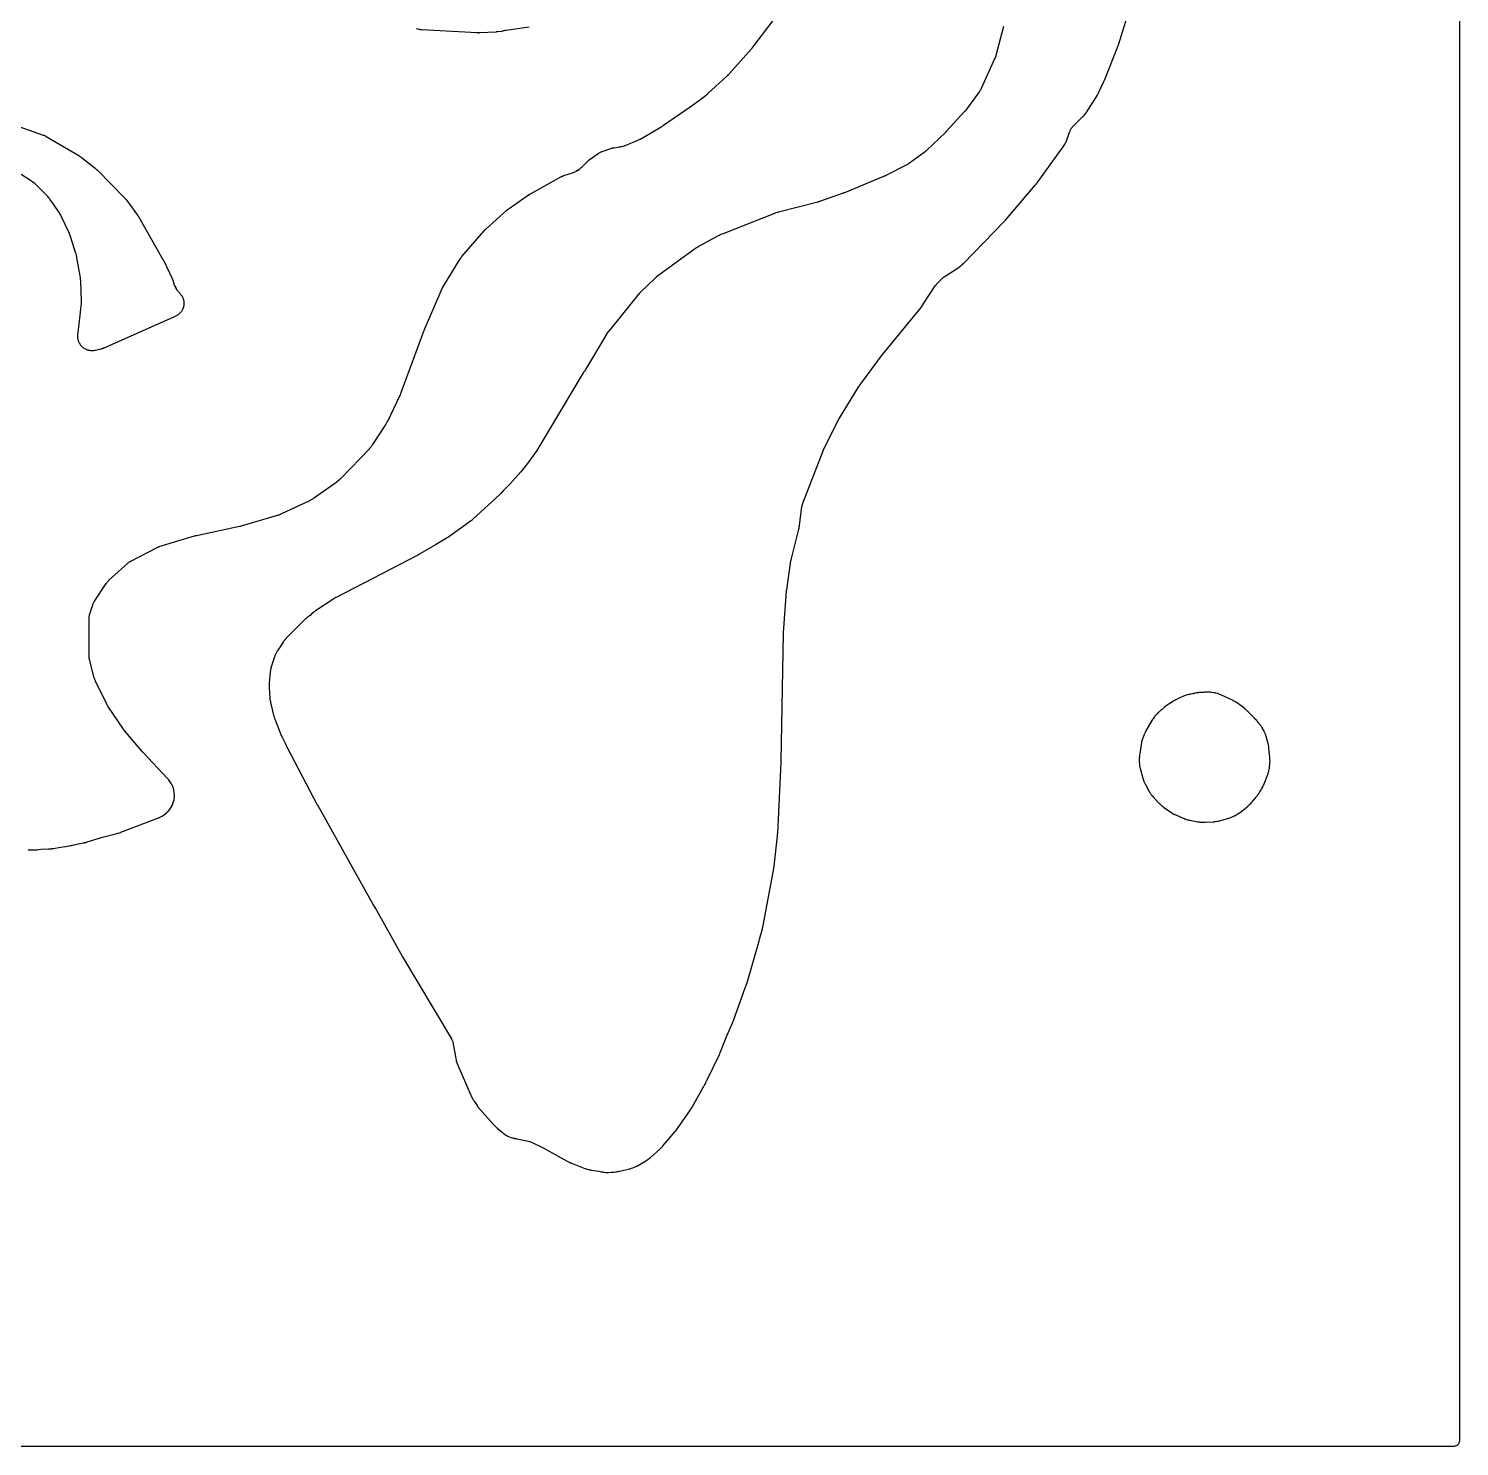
# Model space of a CAD drawing. Header units: millimetres. Extents: x 0 to 300, y 0 to 300.
# Drawn here: x 150 to 300.1, y -0.1 to 148.6 of the extents above; entities that cross this region are included whole.
import ezdxf

# ---------------------------------------------------------------- set-up
doc = ezdxf.new("R2010")
doc.units = ezdxf.units.MM
doc.layers.add('CUT', color=7, linetype='CONTINUOUS')

msp = doc.modelspace()

# ---------------------------------------------------------------- linework, layer by layer
at = {"layer": 'CUT'}
for points in [[(300.0625, 297.442), (300.0625, 1.467), (300.0625, 1.4375), (300.0625, 0.5522), (300.0589, 0.4788), (300.0503, 0.4206), (300.036, 0.3635), (300.0162, 0.3082), (299.991, 0.255), (299.9608, 0.2046), (299.9257, 0.1573), (299.8863, 0.1137), (299.8427, 0.0743), (299.7954, 0.0392), (299.745, 0.009), (299.6918, -0.0162), (299.6365, -0.036), (299.5794, -0.0503), (299.5212, -0.0589), (299.4478, -0.0625), (298.5625, -0.0625), (1.4375, -0.0625)], [(252.2465, 148.79), (251.4576, 145.7616), (251.4551, 145.7522), (251.4512, 145.7377), (251.4443, 145.7138), (251.4347, 145.6819), (251.4256, 145.6537), (251.4181, 145.6314), (251.4137, 145.6187), (251.4121, 145.614), (251.4019, 145.5868), (251.3783, 145.5265), (251.3634, 145.4907), (251.358, 145.4787), (251.3541, 145.4699), (249.905, 142.2873), (249.9003, 142.2771), (249.8939, 142.2634), (249.8738, 142.2233), (249.8386, 142.1574), (249.8225, 142.1285), (249.8054, 142.1002), (249.7654, 142.0371), (249.7405, 141.9998), (249.7318, 141.9874), (249.7253, 141.9783), (248.3825, 140.123), (248.3745, 140.1121), (248.3556, 140.0868), (248.3474, 140.076), (248.3374, 140.0629), (248.329, 140.0523), (248.3094, 140.0276), (248.3009, 140.0171), (248.2911, 140.0051), (248.2824, 139.9947), (248.262, 139.9706), (248.2532, 139.9603), (248.2424, 139.9479), (248.2334, 139.9377), (248.2124, 139.9143), (248.2033, 139.9043), (246.249, 137.7925), (246.2453, 137.7886), (246.2367, 137.7794), (246.233, 137.7755), (246.2242, 137.7661), (246.2196, 137.7613), (246.2089, 137.7502), (246.2043, 137.7454), (246.1989, 137.74), (246.1943, 137.7352), (246.1833, 137.7242), (246.1792, 137.7201), (246.1703, 137.7113), (246.1575, 137.6988), (246.1519, 137.6933), (244.1577, 135.7781), (244.1465, 135.7676), (244.1203, 135.7432), (244.109, 135.7329), (244.0952, 135.7205), (244.0838, 135.7105), (244.0569, 135.6871), (244.0452, 135.6772), (244.0318, 135.666), (244.02, 135.6563), (243.9923, 135.6339), (243.9804, 135.6244), (243.9657, 135.6129), (243.9536, 135.6036), (243.9251, 135.5821), (243.9128, 135.573), (242.3776, 134.4552), (242.3717, 134.451), (242.3581, 134.4412), (242.3556, 134.4394), (242.3288, 134.4211), (242.2744, 134.3853), (242.2556, 134.3733), (242.2288, 134.3576), (242.1571, 134.3174), (242.126, 134.3007), (239.8346, 133.1297), (239.8263, 133.1256), (239.8069, 133.1159), (239.7986, 133.1118), (239.7887, 133.107), (239.7804, 133.103), (239.7611, 133.0939), (239.7528, 133.09), (239.7432, 133.0856), (239.7348, 133.0818), (239.7153, 133.073), (239.7068, 133.0693), (239.6966, 133.0648), (239.6881, 133.0612), (239.6684, 133.0528), (239.6599, 133.0493), (235.5652, 131.3632), (235.5607, 131.3614), (235.5502, 131.3571), (235.5456, 131.3553), (235.5348, 131.3509), (235.5292, 131.3487), (235.5162, 131.3437), (235.5106, 131.3415), (235.5041, 131.339), (235.4985, 131.3369), (235.4854, 131.3319), (235.4805, 131.3301), (235.4698, 131.3262), (235.4546, 131.3207), (235.4479, 131.3184), (232.9603, 130.4458), (232.9511, 130.4427), (232.9296, 130.4354), (232.9203, 130.4323), (232.9092, 130.4287), (232.8999, 130.4257), (232.8784, 130.4189), (232.8691, 130.4161), (232.8584, 130.4128), (232.8491, 130.41), (232.8274, 130.4037), (232.8181, 130.4011), (232.8066, 130.3979), (232.7973, 130.3953), (232.7754, 130.3894), (232.766, 130.387), (228.6621, 129.3345), (228.6442, 129.3296), (228.5283, 129.296), (228.5105, 129.2906), (228.3664, 129.2439), (228.3488, 129.238), (228.2352, 129.1973), (228.2178, 129.1907), (222.7343, 127.0331), (222.7169, 127.0259), (222.6047, 126.9777), (222.5876, 126.97), (222.4488, 126.905), (222.4319, 126.8968), (222.3229, 126.8416), (222.3063, 126.8329), (220.3337, 125.7548), (220.3173, 125.7455), (220.2118, 125.6835), (220.1958, 125.6737), (220.0659, 125.5918), (220.0501, 125.5815), (219.9488, 125.513), (219.9333, 125.5022), (216.1027, 122.7344), (216.0862, 122.7221), (215.9807, 122.6402), (215.9647, 122.6273), (215.8359, 122.5201), (215.8203, 122.5066), (215.7206, 122.4177), (215.7055, 122.4038), (214.1788, 120.9446), (214.1651, 120.9311), (214.0773, 120.8417), (214.0641, 120.8277), (213.9576, 120.712), (213.9448, 120.6977), (213.863, 120.6028), (213.8506, 120.588), (210.841, 116.8625), (210.8275, 116.8452), (210.7419, 116.7309), (210.729, 116.7131), (210.627, 116.5659), (210.6148, 116.5476), (210.5378, 116.4274), (210.5263, 116.4087), (208.4197, 112.8379), (208.3998, 112.8136), (208.2893, 112.6642), (208.2727, 112.6405), (208.2413, 112.5934), (208.2334, 112.5812), (208.183, 112.5016), (208.1754, 112.4892), (203.2917, 104.3391), (202.3158, 102.9814), (202.3083, 102.9721), (202.279, 102.9354), (202.1811, 102.813), (201.6226, 102.1148), (200.4886, 100.8236), (200.338, 100.6694), (199.8144, 100.1329), (199.7834, 100.1013), (199.5132, 99.8244), (199.4435, 99.753), (196.5667, 97.1016), (196.5566, 97.0925), (196.5329, 97.0713), (196.5227, 97.0623), (196.5101, 97.0514), (196.4998, 97.0425), (196.4755, 97.0221), (196.465, 97.0134), (196.4528, 97.0035), (196.4422, 96.995), (196.4173, 96.9752), (196.4065, 96.9669), (196.3933, 96.9568), (196.3824, 96.9486), (196.3569, 96.9296), (196.3459, 96.9216), (196.0555, 96.7127), (194.0693, 95.2915), (194.0614, 95.286), (194.0429, 95.273), (194.0349, 95.2675), (194.0252, 95.2609), (194.0172, 95.2554), (193.9984, 95.2429), (193.9903, 95.2376), (193.981, 95.2315), (193.9729, 95.2262), (193.9538, 95.2141), (193.9456, 95.209), (193.9356, 95.2027), (193.9274, 95.1977), (193.9081, 95.1859), (193.8998, 95.181), (192.6704, 94.4523), (190.8729, 93.4025), (190.8689, 93.4002), (190.8595, 93.3948), (190.8554, 93.3924), (190.8457, 93.3869), (190.8407, 93.3841), (190.8291, 93.3776), (190.8241, 93.3748), (190.8183, 93.3716), (190.8132, 93.3688), (190.8015, 93.3624), (190.7971, 93.36), (190.7875, 93.3549), (190.7738, 93.3477), (190.7678, 93.3445), (182.3363, 88.9809), (182.3224, 88.9735), (182.2333, 88.9244), (182.2197, 88.9166), (182.1094, 88.852), (182.096, 88.8439), (182.0095, 88.7902), (181.9963, 88.7818), (180.0735, 87.5164), (180.0623, 87.5089), (179.9901, 87.459), (179.9791, 87.4512), (179.9364, 87.4203), (179.9149, 87.404), (179.7776, 87.2948), (179.7569, 87.2775), (179.7172, 87.2429), (179.7071, 87.2339), (179.6423, 87.1748), (179.6324, 87.1656), (179.5198, 87.0581), (179.4339, 86.9985), (179.4233, 86.991), (179.3554, 86.9417), (179.345, 86.934), (179.3048, 86.9035), (179.2846, 86.8874), (179.1554, 86.7803), (179.1359, 86.7634), (179.0985, 86.7295), (179.089, 86.7207), (179.028, 86.6631), (179.0187, 86.6541), (177.1484, 84.8089), (177.1375, 84.7979), (177.068, 84.7257), (177.0575, 84.7145), (177.0168, 84.6701), (176.9966, 84.6468), (176.8692, 84.4922), (176.8502, 84.4679), (176.8143, 84.4195), (176.8053, 84.407), (176.7939, 84.3908), (176.7791, 84.3708), (176.7691, 84.3569), (176.7056, 84.266), (176.696, 84.2519), (176.4468, 83.8725), (176.1308, 83.397), (176.1239, 83.3864), (176.0797, 83.3167), (176.0731, 83.3059), (176.0474, 83.2635), (176.0347, 83.2415), (175.9564, 83.0989), (175.9447, 83.0752), (175.9373, 83.0615), (175.9151, 83.0163), (175.8503, 82.8684), (175.8406, 82.8451), (175.8228, 82.7993), (175.8183, 82.7875), (175.7902, 82.7106), (175.786, 82.6987), (175.4996, 81.8608), (175.4941, 81.8436), (175.4595, 81.7316), (175.4544, 81.7142), (175.4357, 81.6464), (175.4272, 81.6114), (175.3785, 81.3821), (175.3721, 81.3466), (175.3617, 81.2771), (175.3593, 81.2592), (175.3454, 81.1428), (175.3435, 81.1248), (175.343, 81.1195), (175.2411, 79.9743), (175.2403, 79.9636), (175.235, 79.889), (175.2343, 79.8779), (175.2317, 79.8289), (175.2309, 79.8053), (175.229, 79.6579), (175.2292, 79.6352), (175.2302, 79.5957), (175.2305, 79.585), (175.2337, 79.5111), (175.2343, 79.4991), (175.3063, 78.3545), (175.3064, 78.3532), (175.3074, 78.3394), (175.3151, 78.2502), (175.3165, 78.2365), (175.3223, 78.183), (175.3259, 78.1556), (175.3536, 77.9787), (175.3584, 77.9515), (175.3692, 77.8987), (175.3721, 77.8853), (175.392, 77.7979), (175.3952, 77.7845), (175.695, 76.5944), (175.6978, 76.5836), (175.7182, 76.5086), (175.7213, 76.4974), (175.7356, 76.4485), (175.743, 76.4251), (175.7449, 76.4196), (175.7449, 76.4192), (175.7506, 76.4008), (175.7989, 76.251), (175.8051, 76.2327), (175.8474, 76.1147), (175.8542, 76.0966), (176.4563, 74.5724), (176.4623, 74.5579), (176.5021, 74.4643), (176.5084, 74.45), (176.5615, 74.3338), (176.5681, 74.3196), (176.6128, 74.2282), (176.6199, 74.2143), (176.9016, 73.6738), (177.0108, 73.4186), (177.0157, 73.4074), (177.0482, 73.3355), (177.0534, 73.3245), (177.096, 73.235), (177.1014, 73.2241), (177.1368, 73.1536), (177.1423, 73.1428), (180.2711, 67.2103), (180.2728, 67.2071), (180.2848, 67.1847), (180.2867, 67.1812), (180.3018, 67.1534), (180.3037, 67.1501), (180.3157, 67.1282), (180.3177, 67.1246), (180.3181, 67.1239), (180.3187, 67.1228), (180.321, 67.1187), (186.1058, 56.7811), (186.1071, 56.7789), (186.116, 56.763), (186.1174, 56.7606), (186.1286, 56.7409), (186.13, 56.7385), (186.139, 56.723), (186.1404, 56.7205), (186.47, 56.1564), (189.1739, 51.3358), (189.1757, 51.3325), (189.1888, 51.3095), (189.1909, 51.306), (189.2074, 51.2774), (189.2094, 51.274), (189.2226, 51.2515), (189.2248, 51.2478), (194.3405, 42.6774), (194.3609, 42.6412), (194.3969, 42.5741), (194.4327, 42.4991), (194.4543, 42.4481), (194.483, 42.3702), (194.4997, 42.3174), (194.5212, 42.2371), (194.5374, 42.1627), (194.5453, 42.1219), (194.803, 40.6079), (194.8063, 40.5901), (194.8294, 40.4754), (194.8333, 40.4578), (194.8492, 40.3894), (194.8584, 40.3546), (194.925, 40.1304), (194.9363, 40.0962), (194.9602, 40.0302), (194.9667, 40.0133), (195.0099, 39.9046), (195.0168, 39.8879), (196.3685, 36.7675), (196.3737, 36.7557), (196.4084, 36.68), (196.4139, 36.6685), (196.4358, 36.6234), (196.4474, 36.6006), (196.5264, 36.454), (196.5391, 36.4317), (196.5647, 36.3886), (196.5713, 36.3777), (196.6155, 36.3071), (196.6224, 36.2963), (196.6697, 36.224), (196.6722, 36.2196), (196.7028, 36.1705), (196.7349, 36.1244), (197.0411, 35.6567), (197.0468, 35.648), (197.0878, 35.5878), (197.0939, 35.5789), (197.1215, 35.5399), (197.1351, 35.5214), (197.2223, 35.4075), (197.2361, 35.3902), (197.2605, 35.3606), (197.2672, 35.3526), (197.314, 35.2979), (197.3217, 35.2891), (198.7415, 33.6935), (198.7562, 33.6776), (198.8534, 33.576), (198.8687, 33.5606), (198.9951, 33.4377), (199.0109, 33.4229), (199.1152, 33.3285), (199.1315, 33.3143), (199.71, 32.8278), (199.7219, 32.818), (199.8005, 32.7553), (199.8128, 32.7458), (199.8609, 32.7093), (199.8861, 32.6913), (200.0501, 32.58), (200.103, 32.548), (200.2753, 32.4554), (200.3312, 32.429), (200.5121, 32.3547), (200.5704, 32.3342), (200.7606, 32.2781), (200.7905, 32.2701), (200.8492, 32.2561), (200.8643, 32.2526), (200.9626, 32.2318), (200.9778, 32.2287), (201.0945, 32.2071), (201.1175, 32.2024), (201.1741, 32.1908), (201.4164, 32.1411), (202.5572, 31.9072), (202.5787, 31.8992), (202.6243, 31.8802), (202.6617, 31.8636), (202.6738, 31.8579), (202.6828, 31.8536), (203.9638, 31.2318), (206.4722, 29.8445), (206.4902, 29.8349), (206.6082, 29.7748), (206.6266, 29.7658), (206.7771, 29.6955), (206.7957, 29.6872), (206.9175, 29.6352), (206.9364, 29.6275), (208.3542, 29.0788), (208.3703, 29.0728), (208.4753, 29.0355), (208.4916, 29.03), (208.5553, 29.0095), (208.5882, 28.9999), (208.8038, 28.9437), (208.8372, 28.936), (208.9029, 28.9229), (208.9197, 28.9197), (209.0296, 28.901), (209.0466, 28.8983), (209.7959, 28.7923), (210.0576, 28.7339), (210.0755, 28.7302), (210.1923, 28.7079), (210.2103, 28.7047), (210.2808, 28.6935), (210.3171, 28.6888), (210.5536, 28.6657), (210.5901, 28.6632), (210.6614, 28.6606), (210.6797, 28.6602), (210.7986, 28.6595), (210.8169, 28.6597), (211.1513, 28.6679), (211.1665, 28.6684), (211.2653, 28.6734), (211.2805, 28.6743), (211.3397, 28.6788), (211.37, 28.6818), (211.5661, 28.7067), (211.5962, 28.7113), (211.6547, 28.7217), (211.6697, 28.7246), (211.7666, 28.7444), (211.7814, 28.7477), (211.7821, 28.7478), (211.8322, 28.7575), (211.8479, 28.7608), (211.95, 28.7833), (211.9656, 28.787), (212.1461, 28.8321), (213.0164, 29.0335), (213.0302, 29.0369), (213.1193, 29.0597), (213.133, 29.0634), (213.1862, 29.0784), (213.2133, 29.0867), (213.3855, 29.1441), (213.4383, 29.1646), (213.6043, 29.2379), (213.6299, 29.25), (213.6543, 29.2622), (213.6834, 29.2752), (213.7073, 29.2865), (213.7533, 29.3095), (213.765, 29.3156), (213.8407, 29.3556), (213.8523, 29.3618), (214.6213, 29.79), (214.6355, 29.7982), (214.7271, 29.8526), (214.7411, 29.8611), (214.7952, 29.8952), (214.8224, 29.9135), (214.996, 30.0367), (215.0222, 30.0564), (215.0723, 30.0962), (215.085, 30.1066), (215.1665, 30.1752), (215.1789, 30.1859), (216.1954, 31.0895), (216.2109, 31.1037), (216.2192, 31.1117), (216.2656, 31.1538), (216.2736, 31.1612), (216.3085, 31.194), (216.325, 31.2101), (216.4259, 31.3127), (216.4412, 31.3288), (216.4672, 31.3572), (216.4742, 31.365), (216.522, 31.4191), (216.5296, 31.428), (216.5314, 31.43), (216.5502, 31.4507), (216.5641, 31.4665), (217.8286, 32.9547), (217.8384, 32.9665), (217.9011, 33.0443), (217.9106, 33.0564), (217.9869, 33.1561), (217.996, 33.1684), (218.0547, 33.2493), (218.0636, 33.2619), (219.4028, 35.2119), (219.4103, 35.2231), (219.4583, 35.2965), (219.4655, 35.3078), (219.5236, 35.4012), (219.5306, 35.4127), (219.5753, 35.4881), (219.582, 35.4998), (220.8267, 37.7152), (220.8624, 37.7723), (220.8731, 37.7901), (220.9407, 37.9071), (220.9508, 37.9253), (221.0305, 38.0748), (221.0399, 38.0934), (221.0993, 38.2147), (221.1081, 38.2336), (221.1685, 38.3689), (222.4464, 41.0186), (222.4516, 41.0295), (222.4844, 41.1012), (222.4893, 41.1123), (222.5287, 41.2031), (222.5334, 41.2143), (222.5633, 41.2872), (222.5678, 41.2985), (223.148, 42.801), (223.8339, 44.3368), (223.8381, 44.3464), (223.8666, 44.4135), (223.8709, 44.4238), (223.9049, 44.5081), (223.909, 44.5183), (223.9346, 44.5854), (223.9387, 44.5965), (225.2017, 48.1013), (225.2048, 48.1102), (225.2259, 48.1718), (225.229, 48.1813), (225.2541, 48.2585), (225.257, 48.2679), (225.2702, 48.3107), (225.2799, 48.3395), (225.2838, 48.3512), (225.308, 48.4277), (225.3116, 48.4395), (226.5973, 52.8081), (226.6015, 52.8232), (226.6277, 52.9215), (226.6315, 52.9367), (226.6611, 53.0608), (226.6646, 53.0761), (226.6856, 53.1756), (226.6886, 53.1909), (226.7189, 53.3557), (226.9579, 54.1884), (226.9618, 54.2025), (226.9857, 54.2942), (226.9892, 54.3083), (227.0165, 54.4242), (227.0196, 54.4384), (227.0391, 54.5312), (227.0419, 54.5455), (228.1437, 60.5219), (228.1454, 60.5315), (228.1566, 60.5982), (228.1582, 60.6085), (228.1707, 60.6919), (228.1721, 60.702), (228.1809, 60.7681), (228.1822, 60.7789), (228.5429, 63.9438), (228.5439, 63.9527), (228.55, 64.0142), (228.5508, 64.0237), (228.5572, 64.1004), (228.5579, 64.1098), (228.562, 64.1705), (228.5626, 64.1805), (228.9401, 71.6464), (228.9404, 71.6512), (228.9418, 71.6847), (228.942, 71.6898), (228.9434, 71.7316), (228.9435, 71.7366), (228.9444, 71.7696), (228.9445, 71.775), (229.1641, 85.1348), (229.1642, 85.1402), (229.1645, 85.1526), (229.1646, 85.158), (229.165, 85.1707), (229.1652, 85.1773), (229.1658, 85.1926), (229.166, 85.1992), (229.1663, 85.2068), (229.1666, 85.2133), (229.1674, 85.2287), (229.1677, 85.2344), (229.1685, 85.2468), (229.1696, 85.2645), (229.1702, 85.2723), (229.4932, 89.58), (229.4937, 89.5865), (229.495, 89.6015), (229.4955, 89.608), (229.4969, 89.6233), (229.4976, 89.6312), (229.4995, 89.6496), (229.5003, 89.6575), (229.5012, 89.6666), (229.5021, 89.6745), (229.5043, 89.693), (229.5052, 89.7009), (229.5057, 89.7049), (229.5069, 89.7142), (229.5099, 89.7359), (229.5112, 89.7452), (229.9538, 92.7679), (229.9556, 92.7793), (229.9598, 92.8057), (229.9617, 92.817), (229.964, 92.8306), (229.966, 92.8418), (229.9709, 92.8679), (229.973, 92.8791), (229.9756, 92.8919), (229.9779, 92.9031), (229.9834, 92.9291), (229.9858, 92.9403), (229.9889, 92.9539), (229.9915, 92.965), (229.9976, 92.9909), (230.0003, 93.0019), (230.7758, 96.0791), (230.7798, 96.0961), (230.8043, 96.2068), (230.8078, 96.2239), (230.8345, 96.3638), (230.8376, 96.381), (230.8556, 96.4929), (230.8581, 96.5102), (231.1092, 98.4238), (231.1111, 98.437), (231.1137, 98.4549), (231.123, 98.5076), (231.1411, 98.5949), (231.15, 98.6333), (231.1606, 98.6712), (231.1864, 98.7566), (231.2035, 98.8073), (231.2097, 98.8243), (231.2144, 98.8368), (233.3242, 104.3036), (233.3281, 104.3135), (233.3374, 104.3367), (233.3414, 104.3466), (233.3464, 104.3586), (233.3505, 104.3685), (233.3603, 104.3914), (233.3646, 104.4012), (233.3695, 104.4124), (233.3739, 104.4222), (233.3842, 104.4448), (233.3887, 104.4545), (233.3943, 104.4663), (233.3989, 104.476), (233.4097, 104.4984), (233.4145, 104.508), (234.936, 107.5541), (234.9407, 107.5634), (234.9518, 107.585), (234.9566, 107.5942), (234.9625, 107.6055), (234.9675, 107.6146), (234.9791, 107.636), (234.9841, 107.6451), (234.9899, 107.6555), (234.9951, 107.6646), (235.0071, 107.6856), (235.0124, 107.6946), (235.0188, 107.7056), (235.0242, 107.7145), (235.0367, 107.7353), (235.0422, 107.7442), (237.0879, 111.0384), (237.0927, 111.0461), (237.104, 111.0638), (237.1089, 111.0714), (237.1149, 111.0806), (237.1198, 111.0882), (237.1314, 111.1057), (237.1365, 111.1132), (237.1423, 111.1218), (237.1474, 111.1292), (237.1594, 111.1465), (237.1645, 111.1539), (237.1709, 111.1629), (237.1761, 111.1702), (237.1885, 111.1873), (237.1938, 111.1945), (239.6769, 114.5587), (239.6797, 114.5624), (239.6861, 114.5711), (239.6889, 114.5748), (239.6955, 114.5836), (239.699, 114.5881), (239.707, 114.5986), (239.7105, 114.6031), (239.7145, 114.6083), (239.718, 114.6128), (239.7262, 114.6233), (239.7292, 114.6272), (239.7359, 114.6355), (239.7455, 114.6475), (239.7498, 114.6527), (243.5981, 119.3504), (243.6081, 119.3629), (243.6718, 119.4451), (243.6814, 119.4578), (243.7587, 119.5631), (243.768, 119.5761), (243.8272, 119.6616), (243.8362, 119.6749), (245.0976, 121.6016), (245.1041, 121.6113), (245.1129, 121.6244), (245.14, 121.6625), (245.1869, 121.7249), (245.2081, 121.7521), (245.2304, 121.7784), (245.282, 121.8369), (245.3139, 121.8711), (245.3249, 121.8824), (245.3331, 121.8907), (245.8194, 122.3749), (245.828, 122.3833), (245.8397, 122.3947), (245.8752, 122.4273), (245.9358, 122.48), (245.9631, 122.5028), (245.9912, 122.5245), (246.0559, 122.5722), (246.0954, 122.5998), (246.109, 122.6088), (246.1191, 122.6153), (247.4774, 123.4839), (247.4919, 123.4935), (247.5851, 123.5569), (247.5993, 123.5669), (247.654, 123.6066), (247.6815, 123.6277), (247.856, 123.7702), (247.8823, 123.7929), (247.9321, 123.8386), (247.9447, 123.8505), (248.0255, 123.9291), (248.0378, 123.9413), (252.2988, 128.3305), (252.3049, 128.3369), (252.347, 128.3816), (252.3534, 128.3885), (252.4051, 128.445), (252.4113, 128.4519), (252.4514, 128.4972), (252.4579, 128.5047), (255.5775, 132.1482), (255.5854, 132.1576), (255.6357, 132.2189), (255.6434, 132.2284), (255.7051, 132.3067), (255.7125, 132.3164), (255.7604, 132.3797), (255.7676, 132.3895), (258.5107, 136.1782), (258.5187, 136.1896), (258.5703, 136.2645), (258.5781, 136.2761), (258.6081, 136.3218), (258.6229, 136.3456), (258.714, 136.5), (258.7402, 136.5494), (258.8166, 136.7116), (258.8279, 136.7372), (258.8489, 136.7877), (258.8541, 136.8007), (258.887, 136.8854), (258.8919, 136.8985), (259.2148, 137.7918), (259.2294, 137.8295), (259.2576, 137.8979), (259.2918, 137.9711), (259.3167, 138.0188), (259.3573, 138.0886), (259.3864, 138.1339), (259.4331, 138.1998), (259.4661, 138.2422), (259.5185, 138.3037), (259.569, 138.3578), (259.5973, 138.3867), (260.5773, 139.3465), (260.5895, 139.3587), (260.6673, 139.4395), (260.6791, 139.4521), (260.7244, 139.5018), (260.7469, 139.528), (260.8879, 139.7022), (260.9088, 139.7296), (260.9481, 139.7842), (260.958, 139.7984), (261.0208, 139.8913), (261.0303, 139.9057), (261.9997, 141.4322), (262.0093, 141.448), (262.0706, 141.5513), (262.0798, 141.5674), (262.1526, 141.6994), (262.1613, 141.7157), (262.216, 141.8227), (262.2242, 141.8392), (262.7849, 143.0225), (262.7888, 143.0309), (262.8156, 143.0897), (262.8196, 143.0988), (262.8518, 143.1726), (262.8556, 143.1816), (262.88, 143.2404), (262.884, 143.2501), (264.2521, 146.7076), (264.2559, 146.7175), (264.2817, 146.7863), (264.2856, 146.797), (264.3162, 146.8833), (264.3198, 146.8939), (264.3427, 146.9626), (264.3463, 146.9739), (265.5065, 150.6988)], [(149.9641, 62.475), (150.5495, 62.471), (150.5694, 62.4712), (150.6988, 62.4747), (150.7187, 62.4755), (150.8808, 62.4852), (150.9007, 62.4867), (151.0296, 62.4987), (151.0494, 62.5009), (151.2965, 62.5322), (152.0778, 62.5658), (152.0987, 62.5671), (152.2341, 62.5777), (152.2549, 62.5796), (152.4242, 62.5988), (152.4449, 62.6015), (152.5792, 62.6215), (152.5998, 62.6249), (153.3575, 62.7646), (153.8811, 62.821), (153.903, 62.8238), (154.0449, 62.8444), (154.0667, 62.848), (154.2436, 62.8804), (154.2653, 62.8848), (154.4053, 62.9158), (154.4267, 62.9209), (154.5124, 62.9432), (154.5713, 62.9528), (154.5924, 62.9566), (154.7635, 62.9909), (154.7844, 62.9955), (154.9198, 63.0276), (154.9405, 63.0329), (155.1977, 63.1038), (155.7282, 63.2016), (155.7443, 63.2048), (155.8488, 63.227), (155.8649, 63.2307), (155.9952, 63.2622), (156.0111, 63.2663), (156.1143, 63.2942), (156.1301, 63.2987), (157.7579, 63.7879), (159.2519, 64.1767), (159.2661, 64.1806), (159.3583, 64.207), (159.3724, 64.2112), (159.4274, 64.2285), (159.4553, 64.238), (159.6327, 64.3033), (159.687, 64.3264), (159.7862, 64.3745), (159.8341, 64.3902), (159.8477, 64.3949), (159.9361, 64.4262), (159.9497, 64.4312), (163.6321, 65.8386), (163.6458, 65.844), (163.7344, 65.8804), (163.748, 65.8862), (163.8006, 65.9093), (163.8273, 65.9218), (163.9962, 66.0062), (164.0476, 66.0351), (164.2052, 66.1343), (164.2535, 66.168), (164.4006, 66.2822), (164.4454, 66.3205), (164.5806, 66.4486), (164.6214, 66.4911), (164.7434, 66.6318), (164.7798, 66.6781), (164.8874, 66.8301), (164.9191, 66.8798), (165.0113, 67.0416), (165.038, 67.0941), (165.1139, 67.2642), (165.1353, 67.3191), (165.1941, 67.4958), (165.21, 67.5525), (165.2513, 67.7341), (165.2615, 67.7922), (165.2848, 67.9769), (165.2893, 68.0357), (165.2943, 68.2219), (165.293, 68.2807), (165.2798, 68.4665), (165.2727, 68.525), (165.2413, 68.7086), (165.2285, 68.7661), (165.1793, 68.9457), (165.1609, 69.0017), (165.0943, 69.1756), (165.0705, 69.2295), (164.9872, 69.3961), (164.9582, 69.4474), (164.859, 69.6049), (164.8251, 69.6532), (164.7093, 69.8023), (164.6906, 69.8251), (164.6532, 69.8688), (164.6434, 69.8798), (164.5793, 69.9509), (164.5693, 69.9617), (162.0005, 72.6712), (161.9966, 72.6753), (161.9876, 72.6849), (161.9838, 72.689), (161.9746, 72.699), (161.9699, 72.7041), (161.959, 72.7161), (161.9543, 72.7212), (161.949, 72.7272), (161.9443, 72.7324), (161.9336, 72.7446), (161.929, 72.7499), (161.9266, 72.7525), (161.9213, 72.7588), (161.9088, 72.7734), (161.9035, 72.7797), (160.0032, 75.0497), (159.9963, 75.058), (159.9804, 75.0775), (159.9736, 75.086), (159.9655, 75.0962), (159.9588, 75.1046), (159.9434, 75.1244), (159.9369, 75.1329), (159.9294, 75.1428), (159.9229, 75.1514), (159.908, 75.1716), (159.9016, 75.1803), (159.8939, 75.191), (159.8877, 75.1997), (159.8732, 75.2203), (159.8671, 75.2291), (158.3662, 77.4173), (158.3624, 77.4229), (158.3534, 77.4362), (158.3518, 77.4386), (158.335, 77.4647), (158.3022, 77.5175), (158.2912, 77.5357), (158.2768, 77.5616), (158.2399, 77.6309), (158.2247, 77.661), (157.0104, 80.1657), (157.0056, 80.1758), (156.9992, 80.1894), (156.9813, 80.2302), (156.9531, 80.2988), (156.9412, 80.3294), (156.9305, 80.3605), (156.9074, 80.4311), (156.8947, 80.4737), (156.8907, 80.4882), (156.8879, 80.499), (156.3903, 82.4204), (156.388, 82.4296), (156.3844, 82.444), (156.3789, 82.4678), (156.3719, 82.4998), (156.3661, 82.5284), (156.3654, 82.5324), (156.3575, 82.5829), (156.3487, 82.6521), (156.3428, 82.7181), (156.3403, 82.7648), (156.3391, 82.8036), (156.3389, 82.8162), (156.3389, 82.8258), (156.3424, 86.7253), (156.3425, 86.7371), (156.3427, 86.7529), (156.3446, 86.7999), (156.3482, 86.855), (156.3573, 86.9358), (156.3696, 87.0136), (156.3861, 87.0942), (156.4001, 87.1494), (156.413, 87.1954), (156.4176, 87.2102), (156.4212, 87.2214), (156.7229, 88.1502), (156.7261, 88.1599), (156.7311, 88.1748), (156.7398, 88.1994), (156.7519, 88.2322), (156.7632, 88.2611), (156.7649, 88.2652), (156.7871, 88.315), (156.8194, 88.382), (156.8525, 88.4443), (156.8776, 88.4873), (156.8993, 88.5226), (156.9066, 88.5339), (156.9121, 88.5424), (158.1451, 90.4032), (158.1528, 90.4146), (158.1633, 90.43), (158.1959, 90.4745), (158.2524, 90.5471), (158.2781, 90.5786), (158.3052, 90.6088), (158.3682, 90.6759), (158.4072, 90.7149), (158.4207, 90.7277), (158.4308, 90.7371), (160.3638, 92.5032), (160.3711, 92.5098), (160.3824, 92.5199), (160.4014, 92.5364), (160.4271, 92.5581), (160.4503, 92.5771), (160.4536, 92.5797), (160.4958, 92.611), (160.5546, 92.6521), (160.6118, 92.6889), (160.6532, 92.7134), (160.688, 92.733), (160.6994, 92.7391), (160.7081, 92.7436), (163.3983, 94.1406), (163.4074, 94.1453), (163.4216, 94.1524), (163.4452, 94.1639), (163.4771, 94.1789), (163.5056, 94.1916), (163.5284, 94.2014), (163.5415, 94.2069), (163.5464, 94.2089), (163.5751, 94.22), (163.6392, 94.2437), (163.6779, 94.257), (163.6911, 94.2612), (163.7009, 94.2642), (167.3923, 95.3932), (167.4021, 95.3961), (167.4248, 95.4028), (167.4346, 95.4056), (167.4465, 95.4089), (167.4563, 95.4116), (167.4792, 95.4178), (167.489, 95.4204), (167.5003, 95.4233), (167.5102, 95.4258), (167.5332, 95.4314), (167.5431, 95.4338), (167.5552, 95.4366), (167.5651, 95.4388), (167.5882, 95.444), (167.5981, 95.4461), (172.1242, 96.3943), (172.1359, 96.3969), (172.2124, 96.4145), (172.2241, 96.4174), (172.3196, 96.4414), (172.3313, 96.4445), (172.4069, 96.4652), (172.4185, 96.4685), (176.1172, 97.56), (176.1275, 97.5631), (176.1993, 97.5857), (176.2099, 97.5892), (176.2567, 97.6049), (176.2791, 97.6129), (176.4177, 97.6656), (176.4389, 97.6741), (176.4754, 97.6896), (176.4853, 97.6939), (176.5532, 97.7242), (176.5642, 97.7292), (179.414, 99.0691), (179.4258, 99.0748), (179.5024, 99.1129), (179.5141, 99.1188), (179.5596, 99.1427), (179.5826, 99.1555), (179.7302, 99.2414), (179.7527, 99.2552), (179.7959, 99.2829), (179.8069, 99.2901), (179.8778, 99.3379), (179.8886, 99.3454), (182.3203, 101.0627), (182.3318, 101.071), (182.4061, 101.1262), (182.4174, 101.1348), (182.4613, 101.169), (182.4833, 101.187), (182.6235, 101.3075), (182.6447, 101.3265), (182.6851, 101.3647), (182.6953, 101.3746), (182.761, 101.4397), (182.771, 101.4499), (185.7382, 104.5335), (185.7477, 104.5436), (185.8087, 104.6101), (185.818, 104.6204), (185.8538, 104.6612), (185.8716, 104.6825), (185.9841, 104.8235), (186.0009, 104.8456), (186.0327, 104.8895), (186.0408, 104.9008), (186.092, 104.9751), (186.0998, 104.9866), (187.4194, 106.9963), (187.43, 107.013), (187.4971, 107.1228), (187.5071, 107.1399), (187.5866, 107.2803), (187.5961, 107.2977), (187.6557, 107.4117), (187.6646, 107.4294), (188.9427, 110.0818), (188.9487, 110.0947), (188.9871, 110.1793), (188.9928, 110.1924), (189.0384, 110.2998), (189.0438, 110.313), (189.0781, 110.3994), (189.0832, 110.4127), (191.4602, 116.8498), (191.4655, 116.8641), (191.4711, 116.8788), (191.473, 116.8837), (191.4777, 116.8957), (191.4797, 116.9009), (191.482, 116.9068), (191.4841, 116.912), (191.4889, 116.924), (191.4907, 116.9284), (191.4947, 116.9381), (191.5004, 116.9518), (191.503, 116.9579), (193.2588, 121.0777), (193.2653, 121.0925), (193.2807, 121.127), (193.2874, 121.1417), (193.2958, 121.1595), (193.3028, 121.174), (193.3194, 121.2078), (193.3266, 121.2223), (193.3351, 121.2387), (193.3426, 121.253), (193.3604, 121.2863), (193.3682, 121.3004), (193.3778, 121.3176), (193.3859, 121.3316), (193.4049, 121.3642), (193.4131, 121.3781), (195.2773, 124.4424), (195.2822, 124.4504), (195.2899, 124.4627), (195.3028, 124.4829), (195.3205, 124.5097), (195.3366, 124.5333), (195.3497, 124.5518), (195.3572, 124.5623), (195.3601, 124.5662), (195.377, 124.5886), (195.4153, 124.6379), (195.4388, 124.6669), (195.447, 124.6766), (195.4531, 124.6837), (197.7757, 127.3707), (197.7851, 127.3815), (197.8074, 127.4064), (197.817, 127.417), (197.8289, 127.4299), (197.8387, 127.4404), (197.8617, 127.4646), (197.8717, 127.4749), (197.8832, 127.4866), (197.8933, 127.4968), (197.9172, 127.5203), (197.9274, 127.5302), (197.9401, 127.5423), (197.9505, 127.5521), (197.9751, 127.5748), (197.9857, 127.5845), (200.1695, 129.5411), (200.1803, 129.5507), (200.2057, 129.5727), (200.2167, 129.5821), (200.2302, 129.5934), (200.2413, 129.6026), (200.2674, 129.6238), (200.2787, 129.6329), (200.2917, 129.6431), (200.3031, 129.6519), (200.3299, 129.6723), (200.3414, 129.6809), (200.3556, 129.6914), (200.3673, 129.6998), (200.3947, 129.7193), (200.4066, 129.7276), (202.4424, 131.1275), (202.4512, 131.1334), (202.4718, 131.1473), (202.4807, 131.1531), (202.4916, 131.1602), (202.5005, 131.166), (202.5214, 131.1793), (202.5304, 131.185), (202.5408, 131.1914), (202.5499, 131.197), (202.5711, 131.2098), (202.5803, 131.2152), (202.5915, 131.2218), (202.6007, 131.2272), (202.6222, 131.2395), (202.6315, 131.2447), (205.8344, 133.0272), (205.8434, 133.0321), (205.8573, 133.0396), (205.8805, 133.0517), (205.9118, 133.0676), (205.9399, 133.0811), (205.9623, 133.0915), (205.9752, 133.0973), (205.98, 133.0994), (206.0082, 133.1114), (206.0714, 133.1368), (206.1096, 133.1512), (206.1226, 133.1558), (206.1323, 133.1591), (207.0289, 133.4625), (207.042, 133.4671), (207.1268, 133.498), (207.1398, 133.5029), (207.1903, 133.5227), (207.2159, 133.5334), (207.3785, 133.6058), (207.4281, 133.6307), (207.5812, 133.7166), (207.6283, 133.746), (207.7728, 133.8457), (207.8169, 133.8793), (207.9534, 133.9934), (207.9743, 134.0117), (208.0143, 134.0484), (208.0244, 134.0579), (208.0894, 134.1205), (208.0993, 134.1302), (208.573, 134.6074), (208.5797, 134.6141), (208.5901, 134.6244), (208.6076, 134.6412), (208.6313, 134.6634), (208.6527, 134.6827), (208.6699, 134.6978), (208.6798, 134.7064), (208.6835, 134.7095), (208.7054, 134.7275), (208.7546, 134.7669), (208.7847, 134.7898), (208.795, 134.7973), (208.8026, 134.8029), (209.7401, 135.4738), (209.7488, 135.48), (209.7625, 135.4895), (209.7853, 135.5049), (209.8162, 135.5251), (209.844, 135.5425), (209.8479, 135.5449), (209.8982, 135.573), (209.9679, 135.6092), (210.0355, 135.6407), (210.084, 135.661), (210.1247, 135.6768), (210.138, 135.6816), (210.1482, 135.6852), (211.0646, 136.0041), (211.0751, 136.0077), (211.0914, 136.0131), (211.1185, 136.0217), (211.1549, 136.0326), (211.1875, 136.0417), (211.2134, 136.0484), (211.2283, 136.0521), (211.2338, 136.0535), (211.2662, 136.0607), (211.3386, 136.0753), (211.3822, 136.083), (211.397, 136.0852), (211.408, 136.0868), (211.9443, 136.1613), (211.957, 136.1632), (212.0396, 136.1765), (212.0523, 136.1787), (212.1018, 136.1877), (212.127, 136.1929), (212.2879, 136.2295), (212.3375, 136.2431), (212.4947, 136.2934), (212.519, 136.3017), (212.5662, 136.3191), (212.5782, 136.3237), (212.6561, 136.3542), (212.668, 136.3591), (213.8191, 136.8395), (213.8375, 136.8476), (213.9559, 136.9017), (213.974, 136.9104), (214.1203, 136.9832), (214.1381, 136.9925), (214.2526, 137.0544), (214.2701, 137.0642), (216.3583, 138.2851), (216.3675, 138.2906), (216.4312, 138.3294), (216.441, 138.3354), (216.5195, 138.3853), (216.5289, 138.3915), (216.5902, 138.432), (216.6002, 138.4388), (219.3927, 140.3697), (219.396, 140.372), (219.4188, 140.388), (219.4223, 140.3905), (219.4505, 140.4106), (219.454, 140.4131), (219.4762, 140.4291), (219.4798, 140.4318), (220.9356, 141.5007), (220.9486, 141.5105), (221.0322, 141.5754), (221.0449, 141.5856), (221.1475, 141.6699), (221.16, 141.6804), (221.2399, 141.7497), (221.252, 141.7605), (223.2344, 143.5775), (223.2453, 143.5878), (223.316, 143.6559), (223.3267, 143.6665), (223.4131, 143.7541), (223.4236, 143.765), (223.4907, 143.8365), (223.5009, 143.8477), (225.7766, 146.3993), (225.7836, 146.4073), (225.8315, 146.463), (225.8388, 146.4716), (225.8973, 146.5422), (225.9043, 146.5508), (225.9495, 146.6075), (225.9568, 146.6168), (228.0958, 149.4104)], [(202.4997, 148.716), (200.0859, 148.3871), (200.0709, 148.3848), (199.9736, 148.369), (199.9586, 148.3664), (199.837, 148.3435), (199.8222, 148.3405), (199.7258, 148.3199), (199.711, 148.3165), (199.5815, 148.2853), (199.1693, 148.23), (199.1626, 148.2292), (199.1468, 148.2272), (199.14, 148.2263), (199.1239, 148.2244), (199.1155, 148.2235), (199.0961, 148.2213), (199.0878, 148.2205), (199.0782, 148.2195), (199.0698, 148.2187), (199.0503, 148.2169), (199.042, 148.2162), (199.0376, 148.2159), (199.0277, 148.2151), (199.0047, 148.2135), (198.9948, 148.2129), (197.3212, 148.1142), (197.3081, 148.1135), (197.2777, 148.1122), (197.2646, 148.1117), (197.2491, 148.1112), (197.2362, 148.1109), (197.2061, 148.1105), (197.1932, 148.1103), (197.1782, 148.1103), (197.1653, 148.1104), (197.1351, 148.1108), (197.1221, 148.1111), (197.1063, 148.1115), (197.0934, 148.112), (197.0632, 148.1132), (197.0503, 148.1139), (191.2211, 148.4429), (191.1766, 148.4465), (191.0953, 148.4551), (191.0072, 148.469), (190.949, 148.4811), (190.8627, 148.5036), (190.806, 148.5214), (190.7223, 148.5523), (190.6676, 148.5756)], [(148.0121, 138.6583), (151.534, 137.4168), (151.5443, 137.4131), (151.5601, 137.4073), (151.5862, 137.3972), (151.621, 137.3833), (151.6517, 137.3703), (151.6758, 137.3595), (151.6896, 137.3533), (151.6946, 137.3509), (151.724, 137.3366), (151.7888, 137.3035), (151.8272, 137.2827), (151.8399, 137.2754), (151.8494, 137.2699), (155.2638, 135.2564), (155.2766, 135.2487), (155.3064, 135.2304), (155.3191, 135.2225), (155.3345, 135.2127), (155.3471, 135.2046), (155.3763, 135.1853), (155.3887, 135.177), (155.4029, 135.1673), (155.4152, 135.1588), (155.4437, 135.1386), (155.4559, 135.1298), (155.4706, 135.119), (155.4826, 135.1101), (155.5104, 135.0889), (155.5223, 135.0798), (156.9926, 133.9246), (157.0038, 133.9157), (157.0299, 133.8945), (157.041, 133.8854), (157.0544, 133.8741), (157.0653, 133.8648), (157.0907, 133.8428), (157.1015, 133.8333), (157.1138, 133.8223), (157.1244, 133.8126), (157.1491, 133.7898), (157.1596, 133.78), (157.1723, 133.7679), (157.1826, 133.7579), (157.2065, 133.7343), (157.2167, 133.7242), (160.0684, 130.8243), (160.0798, 130.8125), (160.1061, 130.7848), (160.1173, 130.7728), (160.1308, 130.758), (160.1417, 130.7458), (160.167, 130.7171), (160.1777, 130.7047), (160.1899, 130.6904), (160.2004, 130.6778), (160.2246, 130.6482), (160.2349, 130.6354), (160.2473, 130.6197), (160.2573, 130.6068), (160.2804, 130.5763), (160.2902, 130.5632), (161.4177, 129.0209), (161.4251, 129.0107), (161.442, 128.9868), (161.4492, 128.9766), (161.4579, 128.964), (161.465, 128.9536), (161.4812, 128.9292), (161.4881, 128.9188), (161.496, 128.9066), (161.5027, 128.8961), (161.5183, 128.8713), (161.5249, 128.8606), (161.5329, 128.8475), (161.5394, 128.8368), (161.5543, 128.8116), (161.5606, 128.8007), (164.0887, 124.3825), (164.0922, 124.3763), (164.1004, 124.3618), (164.1038, 124.3556), (164.1121, 124.3407), (164.1162, 124.333), (164.1259, 124.315), (164.13, 124.3073), (164.1347, 124.2984), (164.1388, 124.2906), (164.1481, 124.2724), (164.1521, 124.2645), (164.1542, 124.2604), (164.1588, 124.2512), (164.1693, 124.2295), (164.1738, 124.2202), (165.0457, 122.3776), (165.0499, 122.3687), (165.0563, 122.3548), (165.0664, 122.3319), (165.0793, 122.3016), (165.0905, 122.2743), (165.099, 122.2523), (165.1038, 122.2397), (165.1055, 122.235), (165.1152, 122.2076), (165.1358, 122.1462), (165.1473, 122.1092), (165.151, 122.0965), (165.1536, 122.0872), (165.1769, 122.0026), (165.1811, 121.9881), (165.2097, 121.894), (165.2143, 121.8796), (165.2328, 121.8235), (165.2431, 121.7951), (165.3132, 121.6143), (165.3379, 121.5591), (165.4247, 121.3887), (165.4548, 121.3363), (165.5583, 121.1755), (165.5936, 121.1263), (165.7127, 120.9768), (165.7528, 120.9314), (165.8451, 120.8369), (165.8747, 120.8051), (165.9274, 120.7457), (165.9817, 120.6782), (166.0156, 120.6315), (166.0632, 120.559), (166.0925, 120.5093), (166.1329, 120.4326), (166.1573, 120.3803), (166.1901, 120.3), (166.2094, 120.2456), (166.2343, 120.1626), (166.2482, 120.1066), (166.265, 120.0215), (166.2735, 119.9645), (166.2821, 119.8782), (166.285, 119.8205), (166.2852, 119.7339), (166.2826, 119.6762), (166.2745, 119.5899), (166.2663, 119.5328), (166.25, 119.4476), (166.2363, 119.3915), (166.2118, 119.3084), (166.1929, 119.2539), (166.1605, 119.1735), (166.1364, 119.121), (166.0964, 119.0441), (166.0674, 118.9942), (166.0202, 118.9215), (165.9865, 118.8747), (165.9325, 118.8068), (165.8944, 118.7634), (165.8342, 118.7011), (165.7921, 118.6616), (165.7262, 118.6053), (165.6805, 118.57), (165.6094, 118.5204), (165.5606, 118.4897), (165.485, 118.4471), (165.4141, 118.4115), (165.3748, 118.393), (157.8993, 115.0819), (157.8896, 115.0777), (157.8735, 115.0708), (157.8345, 115.0551), (157.7677, 115.0301), (157.7379, 115.0196), (157.7347, 115.0185), (157.7046, 115.009), (157.6363, 114.9887), (157.5956, 114.9777), (157.5786, 114.9735), (157.5684, 114.971), (157.0149, 114.8416), (156.9727, 114.8328), (156.895, 114.8185), (156.8096, 114.807), (156.7525, 114.802), (156.6664, 114.7987), (156.609, 114.7993), (156.523, 114.8043), (156.4659, 114.8103), (156.3808, 114.8235), (156.3246, 114.8349), (156.2411, 114.8562), (156.1862, 114.873), (156.1051, 114.9021), (156.0521, 114.9241), (155.9742, 114.9608), (155.9235, 114.9878), (155.8495, 115.0318), (155.8016, 115.0635), (155.7321, 115.1144), (155.6875, 115.1505), (155.6232, 115.2078), (155.5823, 115.248), (155.5237, 115.3112), (155.4868, 115.3552), (155.4346, 115.4237), (155.402, 115.471), (155.3566, 115.5442), (155.3287, 115.5943), (155.2905, 115.6715), (155.2676, 115.7241), (155.2369, 115.8047), (155.2191, 115.8592), (155.1963, 115.9423), (155.1838, 115.9983), (155.169, 116.0832), (155.1619, 116.1401), (155.1554, 116.226), (155.1537, 116.2834), (155.1554, 116.3695), (155.1607, 116.4483), (155.1647, 116.4912), (155.2204, 116.9726), (155.2206, 116.9741), (155.2207, 116.9747), (155.2208, 116.9759), (155.2209, 116.9768), (155.2209, 116.9771), (155.4721, 119.1459), (155.5213, 119.571), (155.5213, 119.5711), (155.5214, 119.5712), (155.5225, 119.5818), (155.5294, 119.6528), (155.5295, 119.653), (155.5295, 119.6532), (155.5297, 119.655), (155.5297, 119.6552), (155.5297, 119.6553), (155.5297, 119.6555), (155.5307, 119.6664), (155.5345, 119.7145), (155.5359, 119.7378), (155.5418, 119.883), (155.5422, 119.9054), (155.5424, 119.9444), (155.5423, 119.9549), (155.5412, 120.0278), (155.5409, 120.0397), (155.47, 122.1022), (155.4689, 122.1238), (155.4591, 122.2634), (155.4572, 122.2848), (155.4459, 122.3901), (155.4386, 122.4594), (155.4359, 122.4808), (155.4177, 122.6077), (155.4161, 122.6194), (155.416, 122.6195), (155.4126, 122.6406), (155.4126, 122.6408), (155.0685, 124.5531), (155.0661, 124.5663), (155.063, 124.5821), (155.0417, 124.6846), (155.0383, 124.7004), (155.0101, 124.8195), (155.0054, 124.8382), (154.9734, 124.9567), (154.9671, 124.9784), (154.9663, 124.9809), (154.9653, 124.984), (154.396, 126.7812), (154.3897, 126.8001), (154.3465, 126.9221), (154.3396, 126.9408), (154.2803, 127.0921), (154.2727, 127.1105), (154.2216, 127.2295), (154.2134, 127.2477), (154.2133, 127.2478), (153.4633, 128.8424), (153.4633, 128.8425), (153.463, 128.8431), (153.458, 128.8534), (153.4575, 128.8545), (153.4211, 128.9278), (153.4154, 128.939), (153.3926, 128.9827), (153.3804, 129.0047), (153.3137, 129.1202), (153.2986, 129.1465), (153.2855, 129.168), (153.2591, 129.2096), (153.2523, 129.2202), (153.207, 129.2883), (153.1999, 129.2988), (152.6076, 130.1505), (152.236, 130.6849), (152.2281, 130.696), (152.1761, 130.7672), (152.168, 130.7781), (152.1358, 130.8202), (152.1188, 130.8414), (152.0055, 130.9765), (151.9876, 130.9969), (151.9517, 131.0359), (151.9424, 131.0458), (151.8813, 131.1093), (151.8718, 131.119), (150.8172, 132.167), (150.806, 132.1778), (150.7324, 132.2472), (150.721, 132.2577), (150.6757, 132.2982), (150.652, 132.3184), (150.4947, 132.4452), (150.47, 132.4641), (150.4208, 132.4997), (150.4081, 132.5087), (150.3247, 132.5658), (150.3117, 132.5744), (149.2294, 133.2755)]]:
    msp.add_lwpolyline(points, dxfattribs=at)
msp.add_lwpolyline([(266.5823, 71.0018), (266.6065, 70.9044), (266.6104, 70.8895), (266.612, 70.8839), (266.8555, 70.0023), (266.8558, 70.001), (266.8607, 69.9844), (266.8938, 69.8768), (266.8991, 69.8603), (266.9208, 69.7963), (266.9329, 69.7639), (267.0174, 69.5554), (267.0313, 69.5237), (267.0602, 69.4626), (267.0679, 69.4471), (267.119, 69.3468), (267.1271, 69.3315), (267.4992, 68.651), (267.5053, 68.6403), (267.5451, 68.5708), (267.5514, 68.5601), (267.5762, 68.5188), (267.5894, 68.498), (267.6165, 68.4568), (267.6218, 68.4485), (267.6324, 68.4326), (267.6764, 68.366), (267.7051, 68.326), (267.7461, 68.2737), (267.7815, 68.2245), (267.8038, 68.1954), (267.8491, 68.14), (267.8609, 68.1259), (267.9392, 68.0359), (267.9514, 68.0222), (268.5148, 67.4127), (268.5255, 67.4014), (268.5965, 67.3285), (268.6076, 67.3175), (268.6513, 67.2748), (268.6743, 67.2536), (268.8271, 67.1194), (268.8512, 67.0994), (268.8578, 67.0941), (268.8871, 67.0686), (268.9117, 67.0483), (268.9608, 67.0099), (268.9735, 67.0002), (269.0568, 66.9384), (269.0698, 66.9291), (269.7632, 66.4435), (269.7757, 66.435), (269.8577, 66.3807), (269.8704, 66.3725), (269.9204, 66.3411), (269.9464, 66.3256), (270.1179, 66.2297), (270.1447, 66.2156), (270.1976, 66.1894), (270.1985, 66.1889), (270.2009, 66.1878), (270.2147, 66.1811), (270.3055, 66.1388), (270.3195, 66.1325), (271.079, 65.8017), (271.0945, 65.7953), (271.1958, 65.7545), (271.2115, 65.7484), (271.227, 65.7427), (271.2359, 65.7391), (271.2515, 65.7331), (271.3124, 65.7106), (271.3439, 65.6999), (271.5506, 65.6364), (271.5827, 65.6275), (271.6458, 65.6119), (271.662, 65.6081), (271.7677, 65.5851), (271.784, 65.5817), (272.6206, 65.4232), (272.6382, 65.4202), (272.7526, 65.402), (272.7703, 65.3995), (272.8392, 65.3906), (272.8747, 65.3871), (273.1057, 65.3713), (273.1413, 65.3699), (273.2108, 65.3693), (273.2286, 65.3694), (273.2353, 65.3696), (273.2556, 65.3694), (273.2735, 65.3695), (273.3899, 65.3721), (273.4078, 65.3728), (274.2299, 65.4157), (274.2458, 65.4168), (274.3491, 65.4249), (274.3649, 65.4264), (274.4268, 65.4329), (274.4584, 65.4371), (274.6628, 65.4698), (274.6941, 65.4756), (274.7549, 65.4887), (274.7704, 65.4922), (274.8711, 65.5167), (274.8865, 65.5206), (274.8891, 65.5213), (275.7811, 65.763), (275.7934, 65.7665), (275.8728, 65.7899), (275.885, 65.7936), (275.9325, 65.8087), (275.9566, 65.8169), (276.1101, 65.8728), (276.1572, 65.8923), (276.3054, 65.9611), (276.3283, 65.9723), (276.3725, 65.9952), (276.3838, 66.0011), (276.4565, 66.0407), (276.4677, 66.0469), (276.9176, 66.3043), (276.9301, 66.3116), (277.0106, 66.3603), (277.0229, 66.3679), (277.0706, 66.3983), (277.0946, 66.4145), (277.2481, 66.5232), (277.2714, 66.5405), (277.3159, 66.5753), (277.3272, 66.5844), (277.3998, 66.6442), (277.4109, 66.6535), (277.6371, 66.8489), (277.6389, 66.8504), (277.816, 66.9984), (277.8426, 67.022), (277.893, 67.0695), (277.8984, 67.0747), (277.9865, 67.1508), (277.9965, 67.1597), (278.061, 67.2179), (278.0708, 67.227), (278.1087, 67.2628), (278.1277, 67.2816), (278.2485, 67.4064), (278.2666, 67.426), (278.3012, 67.4651), (278.31, 67.4752), (278.3661, 67.5415), (278.3746, 67.5518), (278.4994, 67.706), (278.5044, 67.7115), (278.5583, 67.771), (278.5665, 67.7803), (278.5982, 67.8168), (278.614, 67.8358), (278.7142, 67.9613), (278.7292, 67.9809), (278.7578, 68.0199), (278.765, 68.0299), (278.7888, 68.0638), (278.8365, 68.1228), (278.8448, 68.1334), (278.8982, 68.2025), (278.9063, 68.2133), (278.9375, 68.2555), (278.9529, 68.2775), (279.0489, 68.4207), (279.0768, 68.4667), (279.1494, 68.5993), (279.2572, 68.7599), (279.2663, 68.7739), (279.3245, 68.866), (279.3333, 68.8803), (279.3666, 68.9365), (279.3829, 68.9658), (279.4833, 69.159), (279.498, 69.1891), (279.5248, 69.2487), (279.5315, 69.2641), (279.5735, 69.3646), (279.5797, 69.3801), (279.9674, 70.3862), (279.972, 70.3985), (280.0009, 70.4787), (280.0052, 70.4911), (280.0215, 70.5396), (280.0293, 70.5647), (280.0759, 70.7263), (280.0882, 70.7772), (280.1204, 70.9423), (280.1249, 70.9681), (280.1325, 71.0188), (280.1343, 71.0318), (280.1451, 71.1163), (280.1466, 71.1294), (280.1489, 71.1502), (280.1611, 71.2512), (280.1627, 71.267), (280.1751, 71.3979), (280.1757, 71.4037), (280.177, 71.417), (280.1775, 71.4241), (280.1884, 71.5395), (280.1896, 71.5543), (280.1963, 71.6504), (280.1971, 71.6652), (280.1997, 71.7231), (280.2003, 71.7527), (280.1993, 71.9454), (280.1984, 71.975), (280.1953, 72.0328), (280.1943, 72.0476), (280.1866, 72.1437), (280.1853, 72.1585), (280.0865, 73.1055), (280.084, 73.1266), (280.0648, 73.2633), (280.0615, 73.2842), (280.0314, 73.4547), (280.0273, 73.4756), (279.9985, 73.6106), (279.9938, 73.6313), (279.8476, 74.2147), (279.8443, 74.227), (279.8226, 74.3065), (279.8192, 74.3187), (279.8051, 74.3662), (279.7974, 74.3904), (279.7447, 74.5441), (279.7263, 74.5914), (279.6608, 74.7401), (279.6501, 74.7631), (279.6282, 74.8076), (279.6225, 74.8189), (279.5846, 74.8921), (279.5787, 74.9033), (279.4131, 75.207), (279.407, 75.218), (279.3664, 75.2889), (279.36, 75.2998), (279.3347, 75.3419), (279.3213, 75.3632), (279.2325, 75.4978), (279.2031, 75.5386), (279.1033, 75.6654), (279.0873, 75.6848), (279.0553, 75.7222), (279.047, 75.7316), (278.9925, 75.7926), (278.984, 75.8018), (278.9768, 75.8096), (278.9606, 75.8321), (278.8495, 75.9781), (278.8128, 76.0219), (278.6884, 76.1567), (278.6685, 76.1772), (278.6286, 76.2164), (278.6183, 76.2264), (278.5505, 76.29), (278.54, 76.2997), (278.4168, 76.4099), (277.9377, 76.9235), (277.9304, 76.9311), (277.8792, 76.9841), (277.8715, 76.992), (277.8372, 77.0261), (277.8204, 77.0423), (277.7137, 77.1408), (277.6969, 77.1557), (277.6673, 77.181), (277.6593, 77.1878), (277.603, 77.2343), (277.5938, 77.2417), (277.033, 77.6867), (277.0195, 77.6971), (276.9313, 77.763), (276.9176, 77.773), (276.8635, 77.8111), (276.8353, 77.8299), (276.6484, 77.9464), (276.6191, 77.9635), (276.5611, 77.9953), (276.5461, 78.0032), (276.5406, 78.006), (276.5107, 78.0239), (276.4858, 78.038), (276.4364, 78.0644), (276.4237, 78.071), (276.3405, 78.113), (276.3276, 78.1193), (275.1237, 78.6909), (275.1106, 78.6969), (275.0248, 78.7351), (275.0115, 78.7409), (274.9594, 78.7626), (274.9324, 78.7731), (274.7582, 78.8361), (274.7029, 78.8531), (274.5234, 78.899), (274.4952, 78.9055), (274.4399, 78.9168), (274.4257, 78.9196), (274.3333, 78.9362), (274.319, 78.9386), (274.0804, 78.9757), (274.0658, 78.9778), (273.9711, 78.9901), (273.9564, 78.9918), (273.8993, 78.9979), (273.87, 79.0002), (273.6819, 79.0108), (273.6231, 79.0112), (273.4348, 79.0033), (273.4054, 79.0013), (273.3482, 78.9961), (273.3336, 78.9946), (273.2387, 78.9836), (273.2241, 78.9817), (273.0951, 78.9636), (273.0131, 78.9658), (272.9992, 78.966), (272.9449, 78.9662), (272.9171, 78.9656), (272.7391, 78.9581), (272.6838, 78.9531), (272.5097, 78.9294), (272.455, 78.9194), (272.2815, 78.8792), (272.2546, 78.8723), (272.2023, 78.8576), (272.189, 78.8537), (272.1027, 78.8272), (272.0894, 78.823), (272.0833, 78.821), (271.8837, 78.7928), (271.8705, 78.7908), (271.7845, 78.7767), (271.7713, 78.7744), (271.7198, 78.7648), (271.6935, 78.7593), (271.5261, 78.7202), (271.4745, 78.7057), (271.3112, 78.6518), (271.2859, 78.6428), (271.237, 78.6242), (271.2245, 78.6192), (271.1437, 78.5864), (271.1314, 78.5813), (270.6787, 78.3854), (270.6646, 78.3791), (270.5734, 78.3369), (270.5594, 78.3302), (270.5053, 78.3034), (270.478, 78.289), (270.3125, 78.1961), (270.2836, 78.1826), (270.252, 78.1665), (270.1912, 78.1335), (270.1757, 78.1248), (270.076, 78.0667), (270.0608, 78.0575), (269.5314, 77.7277), (269.5182, 77.7192), (269.4333, 77.6632), (269.4204, 77.6544), (269.3703, 77.6195), (269.3451, 77.6009), (269.1848, 77.4761), (269.1606, 77.4562), (269.1144, 77.4162), (269.1027, 77.4058), (269.0276, 77.3373), (269.0162, 77.3266), (268.888, 77.2033), (268.8685, 77.1896), (268.8553, 77.18), (268.7702, 77.1164), (268.7572, 77.1064), (268.7072, 77.0669), (268.6821, 77.0459), (268.5229, 76.9054), (268.499, 76.8831), (268.4536, 76.8383), (268.4421, 76.8267), (268.3685, 76.7501), (268.3573, 76.7381), (268.205, 76.5707), (268.1944, 76.5588), (268.1264, 76.48), (268.1161, 76.4677), (268.0766, 76.4193), (268.057, 76.394), (267.9342, 76.2261), (267.916, 76.1998), (267.8818, 76.1474), (267.8732, 76.1339), (267.8187, 76.0453), (267.8105, 76.0315), (267.1908, 74.9613), (267.1841, 74.9495), (267.1418, 74.8725), (267.1354, 74.8606), (267.1111, 74.8138), (267.0991, 74.7895), (267.0252, 74.6302), (267.0143, 74.6055), (266.9943, 74.5566), (266.9893, 74.5441), (266.9577, 74.4621), (266.953, 74.4494), (266.8384, 74.13), (266.8335, 74.1158), (266.8029, 74.0233), (266.7983, 74.009), (266.7813, 73.9529), (266.7733, 73.924), (266.7261, 73.735), (266.7196, 73.7057), (266.7083, 73.6482), (266.7055, 73.6335), (266.6891, 73.5374), (266.6867, 73.5226), (266.5461, 72.557), (266.5215, 72.394), (266.5193, 72.3784), (266.5067, 72.2769), (266.505, 72.2613), (266.499, 72.2002), (266.4981, 72.1866), (266.4967, 72.1718), (266.4946, 72.1407), (266.4864, 71.9381), (266.4859, 71.9069), (266.4866, 71.846), (266.487, 71.8304), (266.4908, 71.729), (266.4916, 71.7134), (266.5036, 71.5253), (266.5048, 71.5098), (266.5137, 71.4098), (266.5153, 71.3945), (266.5222, 71.3346), (266.5265, 71.304), (266.5598, 71.1061), (266.5657, 71.0758), (266.5787, 71.0169)], close=True, dxfattribs=at)

doc.saveas('drawing.dxf')
